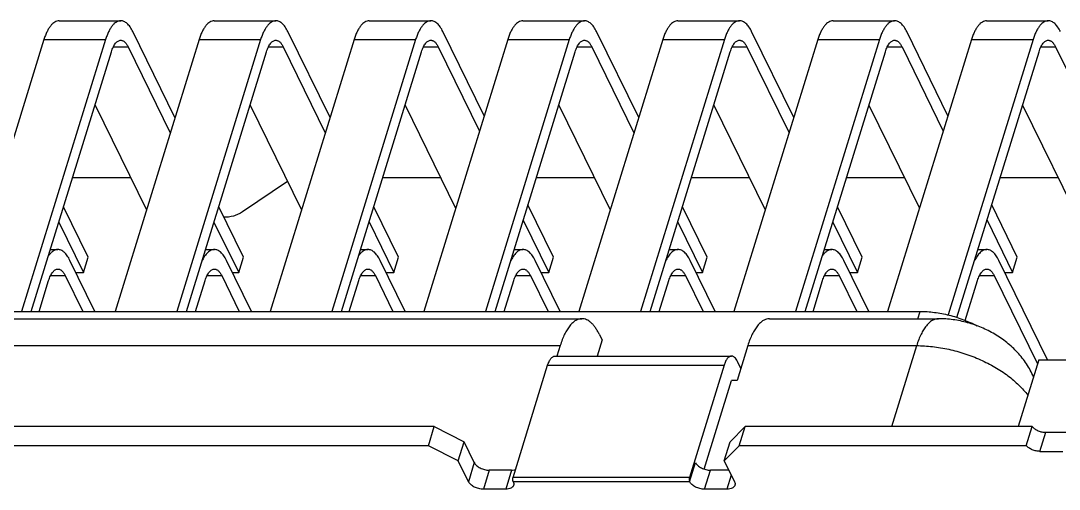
# Model space of a CAD drawing. Extents: x 0 to 420, y 0 to 297.
# Drawn here: x 293.59 to 310.67, y 220.38 to 228.07 of the extents above; entities that cross this region are included whole.
import ezdxf

# ---------------------------------------------------------------- set-up
doc = ezdxf.new("R2010")
doc.units = 0
doc.header["$LTSCALE"] = 23.1
doc.layers.get('0').update_dxf_attribs({"linetype": 'CONTINUOUS'})

msp = doc.modelspace()

# ---------------------------------------------------------------- linework, layer by layer
at = {"color": 7, "linetype": 'CONTINUOUS'}
for p, q in [((294.224, 228.073), (295.238, 228.073)), ((296.775, 228.073), (297.788, 228.073)), ((299.324, 228.073), (300.337, 228.073)), ((301.851, 228.073), (302.864, 228.073)), ((304.401, 228.073), (305.414, 228.073)), ((306.952, 228.073), (307.965, 228.073)), ((309.478, 228.073), (310.491, 228.073)), ((296.129, 226.483), (295.436, 227.895)), ((298.679, 226.484), (297.986, 227.895)), ((301.214, 226.513), (300.536, 227.895)), ((303.756, 226.483), (303.062, 227.895)), ((306.306, 226.483), (305.613, 227.895)), ((308.842, 226.513), (308.163, 227.895)), ((293.974, 227.763), (292.595, 223.299)), ((294.987, 227.763), (293.608, 223.299)), ((293.974, 227.763), (294.987, 227.763)), ((296.525, 227.763), (295.145, 223.299)), ((297.538, 227.763), (296.158, 223.299)), ((296.525, 227.763), (297.538, 227.763)), ((299.074, 227.763), (297.695, 223.299)), ((300.087, 227.763), (298.708, 223.299)), ((299.074, 227.763), (300.087, 227.763)), ((301.601, 227.763), (300.221, 223.299)), ((302.614, 227.763), (301.234, 223.299)), ((301.601, 227.763), (302.614, 227.763)), ((304.151, 227.763), (302.772, 223.299)), ((305.164, 227.763), (303.785, 223.299)), ((304.151, 227.763), (305.164, 227.763)), ((306.701, 227.763), (305.322, 223.299)), ((307.715, 227.763), (306.335, 223.299)), ((306.701, 227.763), (307.715, 227.763)), ((309.228, 227.763), (307.848, 223.299)), ((310.241, 227.763), (308.844, 223.241)), ((309.228, 227.763), (310.241, 227.763)), ((293.767, 223.299), (295.085, 227.564)), ((295.117, 227.645), (295.359, 227.645)), ((295.359, 227.645), (296.052, 226.232)), ((296.317, 223.299), (297.635, 227.564)), ((297.667, 227.645), (297.909, 227.645)), ((297.909, 227.645), (298.602, 226.233)), ((298.867, 223.299), (300.185, 227.564)), ((300.217, 227.645), (300.459, 227.645)), ((300.459, 227.645), (301.137, 226.262)), ((301.393, 223.299), (302.711, 227.564)), ((302.743, 227.645), (302.985, 227.645)), ((302.985, 227.645), (303.678, 226.232)), ((303.944, 223.299), (305.262, 227.564)), ((305.294, 227.645), (305.535, 227.645)), ((305.535, 227.645), (306.229, 226.232)), ((306.494, 223.299), (307.812, 227.564)), ((307.844, 227.645), (308.086, 227.645)), ((308.086, 227.645), (308.764, 226.262)), ((308.99, 223.199), (310.339, 227.564)), ((310.37, 227.645), (310.612, 227.645)), ((310.612, 227.645), (312.431, 223.938)), ((294.815, 226.689), (295.66, 224.965)), ((297.365, 226.689), (298.21, 224.966)), ((299.915, 226.689), (300.745, 224.995)), ((302.441, 226.689), (303.287, 224.965)), ((304.991, 226.689), (305.837, 224.965)), ((307.542, 226.689), (308.373, 224.995)), ((310.068, 226.689), (311.418, 223.938)), ((294.446, 225.497), (295.399, 225.497)), ((297.98, 225.434), (297.239, 224.935)), ((299.546, 225.497), (300.499, 225.497)), ((302.073, 225.497), (303.026, 225.497)), ((304.623, 225.497), (305.576, 225.497)), ((307.174, 225.497), (308.127, 225.497)), ((309.7, 225.497), (310.653, 225.497)), ((294.704, 224.189), (294.298, 225.017)), ((297.255, 224.189), (296.848, 225.017)), ((299.805, 224.189), (299.398, 225.018)), ((302.355, 224.189), (301.934, 225.047)), ((304.881, 224.189), (304.475, 225.017)), ((307.432, 224.189), (307.025, 225.017)), ((309.982, 224.189), (309.561, 225.047)), ((294.221, 224.766), (294.627, 223.938)), ((296.771, 224.766), (297.177, 223.938)), ((299.321, 224.768), (299.728, 223.938)), ((301.856, 224.796), (302.277, 223.938)), ((304.397, 224.766), (304.804, 223.938)), ((306.948, 224.766), (307.354, 223.938)), ((309.484, 224.796), (309.905, 223.938)), ((294.081, 224.315), (294.204, 224.315)), ((296.631, 224.315), (296.777, 224.315)), ((299.181, 224.315), (299.304, 224.315)), ((301.707, 224.315), (301.854, 224.315)), ((304.258, 224.315), (304.404, 224.315)), ((306.808, 224.315), (306.931, 224.315)), ((309.335, 224.315), (309.481, 224.315)), ((294.814, 223.299), (294.402, 224.137)), ((294.627, 223.938), (294.704, 224.189)), ((297.387, 223.299), (296.976, 224.137)), ((297.177, 223.938), (297.255, 224.189)), ((299.914, 223.299), (299.502, 224.137)), ((299.728, 223.938), (299.805, 224.189)), ((302.464, 223.299), (302.053, 224.137)), ((302.277, 223.938), (302.355, 224.189)), ((305.014, 223.299), (304.602, 224.137)), ((304.804, 223.938), (304.881, 224.189)), ((307.541, 223.299), (307.13, 224.137)), ((307.354, 223.938), (307.432, 224.189)), ((310.481, 222.503), (309.679, 224.137)), ((309.905, 223.938), (309.982, 224.189)), ((294.5, 223.938), (294.627, 223.938)), ((297.073, 223.938), (297.177, 223.938)), ((299.6, 223.938), (299.728, 223.938)), ((302.15, 223.938), (302.277, 223.938)), ((304.7, 223.938), (304.804, 223.938)), ((307.227, 223.938), (307.354, 223.938)), ((309.777, 223.938), (309.905, 223.938)), ((293.895, 223.299), (294.051, 223.806)), ((294.083, 223.886), (294.325, 223.886)), ((294.325, 223.886), (294.613, 223.299)), ((296.468, 223.299), (296.625, 223.806)), ((296.657, 223.886), (296.898, 223.886)), ((296.898, 223.886), (297.187, 223.299)), ((298.995, 223.299), (299.151, 223.806)), ((299.183, 223.886), (299.425, 223.886)), ((299.425, 223.886), (299.713, 223.299)), ((301.545, 223.299), (301.702, 223.806)), ((301.733, 223.886), (301.975, 223.886)), ((301.975, 223.886), (302.264, 223.299)), ((304.094, 223.299), (304.251, 223.806)), ((304.283, 223.886), (304.525, 223.886)), ((304.525, 223.886), (304.813, 223.299)), ((306.622, 223.299), (306.779, 223.806)), ((306.81, 223.886), (307.052, 223.886)), ((307.052, 223.886), (307.341, 223.299)), ((309.126, 223.15), (309.328, 223.806)), ((309.36, 223.886), (309.602, 223.886)), ((309.602, 223.886), (310.313, 222.436)), ((275.838, 223.299), (308.384, 223.299)), ((308.347, 223.178), (308.384, 223.299)), ((291.918, 223.178), (302.821, 223.178)), ((305.907, 223.178), (308.684, 223.178)), ((303.105, 222.925), (303.152, 222.829)), ((291.969, 222.736), (302.464, 222.736)), ((302.464, 222.736), (302.411, 222.564)), ((303.152, 222.829), (303.07, 222.564)), ((305.55, 222.736), (305.373, 222.164)), ((305.55, 222.736), (308.327, 222.736)), ((307.916, 221.405), (308.327, 222.736)), ((302.38, 222.564), (305.281, 222.564)), ((301.689, 220.572), (302.258, 222.413)), ((302.258, 222.413), (305.159, 222.413)), ((305.159, 222.413), (304.59, 220.572)), ((305.435, 222.362), (305.378, 222.477)), ((310.334, 222.503), (309.995, 221.405)), ((310.334, 222.503), (311.228, 222.503)), ((304.831, 220.709), (305.281, 222.164)), ((305.373, 222.164), (305.281, 222.164)), ((300.394, 221.405), (280.048, 221.405)), ((300.297, 221.092), (300.394, 221.405)), ((300.394, 221.405), (300.884, 221.157)), ((305.259, 221.157), (305.506, 221.405)), ((305.409, 221.092), (305.506, 221.405)), ((310.226, 221.405), (305.506, 221.405)), ((310.129, 221.092), (310.226, 221.405)), ((310.354, 220.999), (310.45, 221.312)), ((310.45, 221.312), (310.825, 221.312)), ((300.297, 221.092), (279.951, 221.092)), ((300.788, 220.843), (300.297, 221.092)), ((300.788, 220.843), (300.884, 221.157)), ((301.052, 220.815), (300.884, 221.157)), ((305.163, 220.843), (305.259, 221.157)), ((305.409, 221.092), (305.163, 220.843)), ((310.129, 221.092), (305.409, 221.092)), ((310.354, 220.999), (310.728, 220.999)), ((300.955, 220.501), (300.788, 220.843)), ((305.163, 220.843), (305.33, 220.501)), ((301.052, 220.815), (300.955, 220.501)), ((301.297, 220.69), (301.201, 220.377)), ((301.666, 220.69), (301.297, 220.69)), ((301.666, 220.69), (301.569, 220.377)), ((304.593, 220.501), (304.69, 220.815)), ((304.839, 220.377), (304.936, 220.69)), ((305.238, 220.69), (304.936, 220.69)), ((304.59, 220.572), (301.689, 220.572)), ((304.593, 220.501), (301.692, 220.501)), ((305.278, 220.607), (305.207, 220.377)), ((301.569, 220.377), (301.201, 220.377)), ((305.207, 220.377), (304.839, 220.377))]:
    msp.add_line(p, q, dxfattribs=at)
for points, knots in [([(294.224, 228.073), (294.212, 228.073), (294.187, 228.069), (294.151, 228.053), (294.116, 228.026), (294.083, 227.99), (294.052, 227.945), (294.023, 227.892), (293.997, 227.83), (293.981, 227.786), (293.974, 227.763)], [0, 0, 0, 0, 0.085851, 0.177422, 0.279223, 0.394139, 0.523634, 0.668109, 0.8272, 1, 1, 1, 1]), ([(295.238, 228.073), (295.225, 228.073), (295.2, 228.069), (295.164, 228.053), (295.13, 228.026), (295.096, 227.99), (295.065, 227.945), (295.036, 227.892), (295.01, 227.83), (294.995, 227.786), (294.987, 227.763)], [0, 0, 0, 0, 0.085851, 0.177422, 0.279223, 0.394139, 0.523634, 0.668109, 0.8272, 1, 1, 1, 1]), ([(295.436, 227.895), (295.423, 227.922), (295.402, 227.959), (295.369, 228.002), (295.344, 228.027), (295.318, 228.047), (295.292, 228.062), (295.265, 228.071), (295.247, 228.073), (295.238, 228.073)], [0, 0, 0, 0, 0.315262, 0.45425, 0.581235, 0.697234, 0.803937, 0.903796, 1, 1, 1, 1]), ([(296.775, 228.073), (296.763, 228.073), (296.738, 228.069), (296.702, 228.053), (296.667, 228.026), (296.634, 227.99), (296.603, 227.945), (296.574, 227.892), (296.547, 227.83), (296.532, 227.786), (296.525, 227.763)], [0, 0, 0, 0, 0.085851, 0.177422, 0.279223, 0.394139, 0.523634, 0.668109, 0.8272, 1, 1, 1, 1]), ([(297.788, 228.073), (297.776, 228.073), (297.751, 228.069), (297.715, 228.053), (297.68, 228.026), (297.647, 227.99), (297.616, 227.945), (297.587, 227.892), (297.56, 227.83), (297.545, 227.786), (297.538, 227.763)], [0, 0, 0, 0, 0.085851, 0.177422, 0.279223, 0.394139, 0.523634, 0.668109, 0.8272, 1, 1, 1, 1]), ([(297.986, 227.895), (297.974, 227.922), (297.952, 227.959), (297.919, 228.002), (297.894, 228.027), (297.869, 228.047), (297.842, 228.062), (297.815, 228.071), (297.797, 228.073), (297.788, 228.073)], [0, 0, 0, 0, 0.315262, 0.45425, 0.581235, 0.697234, 0.803937, 0.903796, 1, 1, 1, 1]), ([(299.324, 228.073), (299.312, 228.073), (299.287, 228.069), (299.251, 228.053), (299.216, 228.026), (299.183, 227.99), (299.152, 227.945), (299.123, 227.892), (299.097, 227.83), (299.081, 227.786), (299.074, 227.763)], [0, 0, 0, 0, 0.085851, 0.177422, 0.279223, 0.394139, 0.523634, 0.668109, 0.8272, 1, 1, 1, 1]), ([(300.337, 228.073), (300.325, 228.073), (300.3, 228.069), (300.264, 228.053), (300.229, 228.026), (300.196, 227.99), (300.165, 227.945), (300.136, 227.892), (300.11, 227.83), (300.095, 227.786), (300.087, 227.763)], [0, 0, 0, 0, 0.085851, 0.177422, 0.279223, 0.394139, 0.523634, 0.668109, 0.8272, 1, 1, 1, 1]), ([(300.536, 227.895), (300.523, 227.922), (300.502, 227.959), (300.469, 228.002), (300.444, 228.027), (300.418, 228.047), (300.392, 228.062), (300.365, 228.071), (300.346, 228.073), (300.337, 228.073)], [0, 0, 0, 0, 0.315262, 0.45425, 0.581235, 0.697234, 0.803937, 0.903796, 1, 1, 1, 1]), ([(301.851, 228.073), (301.839, 228.073), (301.814, 228.069), (301.777, 228.053), (301.743, 228.026), (301.71, 227.99), (301.678, 227.945), (301.649, 227.892), (301.623, 227.83), (301.608, 227.786), (301.601, 227.763)], [0, 0, 0, 0, 0.085851, 0.177422, 0.279223, 0.394139, 0.523634, 0.668109, 0.8272, 1, 1, 1, 1]), ([(302.864, 228.073), (302.852, 228.073), (302.827, 228.069), (302.791, 228.053), (302.756, 228.026), (302.723, 227.99), (302.692, 227.945), (302.663, 227.892), (302.636, 227.83), (302.621, 227.786), (302.614, 227.763)], [0, 0, 0, 0, 0.085851, 0.177422, 0.279223, 0.394139, 0.523634, 0.668109, 0.8272, 1, 1, 1, 1]), ([(303.062, 227.895), (303.049, 227.922), (303.028, 227.959), (302.995, 228.002), (302.97, 228.027), (302.945, 228.047), (302.918, 228.062), (302.891, 228.071), (302.873, 228.073), (302.864, 228.073)], [0, 0, 0, 0, 0.315262, 0.45425, 0.581235, 0.697234, 0.803937, 0.903796, 1, 1, 1, 1]), ([(304.401, 228.073), (304.389, 228.073), (304.364, 228.069), (304.328, 228.053), (304.293, 228.026), (304.26, 227.99), (304.229, 227.945), (304.2, 227.892), (304.173, 227.83), (304.158, 227.786), (304.151, 227.763)], [0, 0, 0, 0, 0.085851, 0.177422, 0.279223, 0.394139, 0.523634, 0.668109, 0.8272, 1, 1, 1, 1]), ([(305.414, 228.073), (305.402, 228.073), (305.377, 228.069), (305.341, 228.053), (305.306, 228.026), (305.273, 227.99), (305.242, 227.945), (305.213, 227.892), (305.187, 227.83), (305.171, 227.786), (305.164, 227.763)], [0, 0, 0, 0, 0.085851, 0.177422, 0.279223, 0.394139, 0.523634, 0.668109, 0.8272, 1, 1, 1, 1]), ([(305.613, 227.895), (305.6, 227.922), (305.579, 227.959), (305.546, 228.002), (305.521, 228.027), (305.495, 228.047), (305.469, 228.062), (305.442, 228.071), (305.423, 228.073), (305.414, 228.073)], [0, 0, 0, 0, 0.315262, 0.45425, 0.581235, 0.697234, 0.803937, 0.903796, 1, 1, 1, 1]), ([(306.952, 228.073), (306.94, 228.073), (306.914, 228.069), (306.878, 228.053), (306.844, 228.026), (306.811, 227.99), (306.779, 227.945), (306.75, 227.892), (306.724, 227.83), (306.709, 227.786), (306.701, 227.763)], [0, 0, 0, 0, 0.085851, 0.177422, 0.279223, 0.394139, 0.523634, 0.668109, 0.8272, 1, 1, 1, 1]), ([(307.965, 228.073), (307.953, 228.073), (307.928, 228.069), (307.891, 228.053), (307.857, 228.026), (307.824, 227.99), (307.792, 227.945), (307.763, 227.892), (307.737, 227.83), (307.722, 227.786), (307.715, 227.763)], [0, 0, 0, 0, 0.085851, 0.177422, 0.279223, 0.394139, 0.523634, 0.668109, 0.8272, 1, 1, 1, 1]), ([(308.163, 227.895), (308.15, 227.922), (308.129, 227.959), (308.096, 228.002), (308.071, 228.027), (308.045, 228.047), (308.019, 228.062), (307.992, 228.071), (307.974, 228.073), (307.965, 228.073)], [0, 0, 0, 0, 0.315262, 0.45425, 0.581235, 0.697234, 0.803937, 0.903796, 1, 1, 1, 1]), ([(309.478, 228.073), (309.466, 228.073), (309.441, 228.069), (309.405, 228.053), (309.37, 228.026), (309.337, 227.99), (309.306, 227.945), (309.277, 227.892), (309.25, 227.83), (309.235, 227.786), (309.228, 227.763)], [0, 0, 0, 0, 0.085851, 0.177422, 0.279223, 0.394139, 0.523634, 0.668109, 0.8272, 1, 1, 1, 1]), ([(310.491, 228.073), (310.479, 228.073), (310.454, 228.069), (310.418, 228.053), (310.383, 228.026), (310.35, 227.99), (310.319, 227.945), (310.29, 227.892), (310.263, 227.83), (310.248, 227.786), (310.241, 227.763)], [0, 0, 0, 0, 0.085851, 0.177422, 0.279223, 0.394139, 0.523634, 0.668109, 0.8272, 1, 1, 1, 1]), ([(310.69, 227.895), (310.677, 227.922), (310.656, 227.959), (310.623, 228.002), (310.598, 228.027), (310.572, 228.047), (310.546, 228.062), (310.519, 228.071), (310.5, 228.073), (310.491, 228.073)], [0, 0, 0, 0, 0.315262, 0.45425, 0.581235, 0.697234, 0.803937, 0.903796, 1, 1, 1, 1]), ([(295.085, 227.564), (295.093, 227.591), (295.108, 227.629), (295.132, 227.675), (295.152, 227.703), (295.172, 227.725), (295.193, 227.741), (295.215, 227.751), (295.23, 227.753), (295.238, 227.753)], [0, 0, 0, 0, 0.331731, 0.476241, 0.605766, 0.72071, 0.822536, 0.914128, 1, 1, 1, 1]), ([(295.238, 227.753), (295.243, 227.753), (295.254, 227.752), (295.271, 227.746), (295.287, 227.737), (295.309, 227.72), (295.334, 227.689), (295.351, 227.661), (295.359, 227.645)], [0, 0, 0, 0, 0.096244, 0.196145, 0.302891, 0.418938, 0.684605, 1, 1, 1, 1]), ([(297.635, 227.564), (297.644, 227.591), (297.658, 227.629), (297.683, 227.675), (297.702, 227.703), (297.722, 227.725), (297.743, 227.741), (297.765, 227.751), (297.781, 227.753), (297.788, 227.753)], [0, 0, 0, 0, 0.331731, 0.476241, 0.605766, 0.72071, 0.822536, 0.914128, 1, 1, 1, 1]), ([(297.788, 227.753), (297.793, 227.753), (297.805, 227.752), (297.821, 227.746), (297.837, 227.737), (297.859, 227.72), (297.885, 227.689), (297.901, 227.661), (297.909, 227.645)], [0, 0, 0, 0, 0.096244, 0.196145, 0.302891, 0.418938, 0.684605, 1, 1, 1, 1]), ([(300.185, 227.564), (300.193, 227.591), (300.208, 227.629), (300.232, 227.675), (300.251, 227.703), (300.272, 227.725), (300.293, 227.741), (300.315, 227.751), (300.33, 227.753), (300.337, 227.753)], [0, 0, 0, 0, 0.331731, 0.476241, 0.605766, 0.72071, 0.822536, 0.914128, 1, 1, 1, 1]), ([(300.337, 227.753), (300.343, 227.753), (300.354, 227.752), (300.371, 227.746), (300.387, 227.737), (300.409, 227.72), (300.434, 227.689), (300.451, 227.661), (300.459, 227.645)], [0, 0, 0, 0, 0.096244, 0.196145, 0.302891, 0.418938, 0.684605, 1, 1, 1, 1]), ([(302.711, 227.564), (302.72, 227.591), (302.734, 227.629), (302.759, 227.675), (302.778, 227.703), (302.798, 227.725), (302.819, 227.741), (302.841, 227.751), (302.857, 227.753), (302.864, 227.753)], [0, 0, 0, 0, 0.331731, 0.476241, 0.605766, 0.72071, 0.822536, 0.914128, 1, 1, 1, 1]), ([(302.864, 227.753), (302.869, 227.753), (302.881, 227.752), (302.897, 227.746), (302.913, 227.737), (302.935, 227.72), (302.961, 227.689), (302.977, 227.661), (302.985, 227.645)], [0, 0, 0, 0, 0.096244, 0.196145, 0.302891, 0.418938, 0.684605, 1, 1, 1, 1]), ([(305.262, 227.564), (305.27, 227.591), (305.285, 227.629), (305.309, 227.675), (305.328, 227.703), (305.348, 227.725), (305.37, 227.741), (305.392, 227.751), (305.407, 227.753), (305.414, 227.753)], [0, 0, 0, 0, 0.331731, 0.476241, 0.605766, 0.72071, 0.822536, 0.914128, 1, 1, 1, 1]), ([(305.414, 227.753), (305.42, 227.753), (305.431, 227.752), (305.447, 227.746), (305.464, 227.737), (305.485, 227.72), (305.511, 227.689), (305.528, 227.661), (305.535, 227.645)], [0, 0, 0, 0, 0.096244, 0.196145, 0.302891, 0.418938, 0.684605, 1, 1, 1, 1]), ([(307.812, 227.564), (307.821, 227.591), (307.835, 227.629), (307.86, 227.675), (307.879, 227.703), (307.899, 227.725), (307.92, 227.741), (307.942, 227.751), (307.957, 227.753), (307.965, 227.753)], [0, 0, 0, 0, 0.331731, 0.476241, 0.605766, 0.72071, 0.822536, 0.914128, 1, 1, 1, 1]), ([(307.965, 227.753), (307.97, 227.753), (307.981, 227.752), (307.998, 227.746), (308.014, 227.737), (308.036, 227.72), (308.062, 227.689), (308.078, 227.661), (308.086, 227.645)], [0, 0, 0, 0, 0.096244, 0.196145, 0.302891, 0.418938, 0.684605, 1, 1, 1, 1]), ([(310.339, 227.564), (310.347, 227.591), (310.361, 227.629), (310.386, 227.675), (310.405, 227.703), (310.425, 227.725), (310.447, 227.741), (310.469, 227.751), (310.484, 227.753), (310.491, 227.753)], [0, 0, 0, 0, 0.331731, 0.476241, 0.605766, 0.72071, 0.822536, 0.914128, 1, 1, 1, 1]), ([(310.491, 227.753), (310.497, 227.753), (310.508, 227.752), (310.524, 227.746), (310.54, 227.737), (310.562, 227.72), (310.588, 227.689), (310.604, 227.661), (310.612, 227.645)], [0, 0, 0, 0, 0.096244, 0.196145, 0.302891, 0.418938, 0.684605, 1, 1, 1, 1]), ([(297.239, 224.935), (297.217, 224.92), (297.168, 224.892), (297.067, 224.854), (296.986, 224.842), (296.933, 224.844)], [0, 0, 0, 0, 0.256186, 0.511863, 1, 1, 1, 1]), ([(294.204, 224.315), (294.19, 224.315), (294.162, 224.31), (294.121, 224.289), (294.083, 224.256), (294.06, 224.228), (294.049, 224.212)], [0, 0, 0, 0, 0.211866, 0.441342, 0.701549, 1, 1, 1, 1]), ([(294.402, 224.137), (294.389, 224.163), (294.368, 224.201), (294.335, 224.243), (294.31, 224.269), (294.285, 224.289), (294.258, 224.304), (294.231, 224.313), (294.213, 224.315), (294.204, 224.315)], [0, 0, 0, 0, 0.315262, 0.45425, 0.581235, 0.697234, 0.803937, 0.903796, 1, 1, 1, 1]), ([(296.777, 224.315), (296.768, 224.315), (296.749, 224.313), (296.721, 224.303), (296.693, 224.287), (296.667, 224.265), (296.641, 224.237), (296.606, 224.191), (296.585, 224.151), (296.572, 224.122)], [0, 0, 0, 0, 0.094791, 0.193485, 0.299444, 0.415207, 0.542468, 0.6822, 1, 1, 1, 1]), ([(296.976, 224.137), (296.963, 224.163), (296.942, 224.201), (296.909, 224.243), (296.884, 224.269), (296.858, 224.289), (296.832, 224.304), (296.805, 224.313), (296.786, 224.315), (296.777, 224.315)], [0, 0, 0, 0, 0.315262, 0.45425, 0.581235, 0.697234, 0.803937, 0.903796, 1, 1, 1, 1]), ([(299.304, 224.315), (299.29, 224.315), (299.262, 224.31), (299.221, 224.289), (299.182, 224.256), (299.16, 224.228), (299.149, 224.212)], [0, 0, 0, 0, 0.211866, 0.441342, 0.701549, 1, 1, 1, 1]), ([(299.502, 224.137), (299.489, 224.163), (299.468, 224.201), (299.435, 224.243), (299.41, 224.269), (299.384, 224.289), (299.358, 224.304), (299.331, 224.313), (299.313, 224.315), (299.304, 224.315)], [0, 0, 0, 0, 0.315262, 0.45425, 0.581235, 0.697234, 0.803937, 0.903796, 1, 1, 1, 1]), ([(301.854, 224.315), (301.845, 224.315), (301.825, 224.313), (301.797, 224.303), (301.769, 224.286), (301.742, 224.264), (301.716, 224.235), (301.681, 224.187), (301.659, 224.146), (301.646, 224.117)], [0, 0, 0, 0, 0.094309, 0.192607, 0.298317, 0.414006, 0.541367, 0.681353, 1, 1, 1, 1]), ([(302.053, 224.137), (302.04, 224.163), (302.019, 224.201), (301.985, 224.243), (301.961, 224.269), (301.935, 224.289), (301.908, 224.304), (301.881, 224.313), (301.863, 224.315), (301.854, 224.315)], [0, 0, 0, 0, 0.315262, 0.45425, 0.581235, 0.697234, 0.803937, 0.903796, 1, 1, 1, 1]), ([(304.404, 224.315), (304.394, 224.315), (304.375, 224.313), (304.347, 224.303), (304.32, 224.287), (304.293, 224.265), (304.267, 224.237), (304.233, 224.191), (304.211, 224.151), (304.198, 224.122)], [0, 0, 0, 0, 0.094791, 0.193485, 0.299444, 0.415207, 0.542468, 0.6822, 1, 1, 1, 1]), ([(304.602, 224.137), (304.589, 224.163), (304.568, 224.201), (304.535, 224.243), (304.51, 224.269), (304.484, 224.289), (304.458, 224.304), (304.431, 224.313), (304.413, 224.315), (304.404, 224.315)], [0, 0, 0, 0, 0.315262, 0.45425, 0.581235, 0.697234, 0.803937, 0.903796, 1, 1, 1, 1]), ([(306.931, 224.315), (306.917, 224.315), (306.889, 224.31), (306.848, 224.289), (306.81, 224.256), (306.787, 224.228), (306.776, 224.212)], [0, 0, 0, 0, 0.211866, 0.441342, 0.701549, 1, 1, 1, 1]), ([(307.13, 224.137), (307.117, 224.163), (307.096, 224.201), (307.062, 224.243), (307.037, 224.269), (307.012, 224.289), (306.985, 224.304), (306.958, 224.313), (306.94, 224.315), (306.931, 224.315)], [0, 0, 0, 0, 0.315262, 0.45425, 0.581235, 0.697234, 0.803937, 0.903796, 1, 1, 1, 1]), ([(309.481, 224.315), (309.471, 224.315), (309.452, 224.313), (309.424, 224.303), (309.396, 224.287), (309.37, 224.265), (309.344, 224.237), (309.31, 224.191), (309.288, 224.151), (309.275, 224.122)], [0, 0, 0, 0, 0.094791, 0.193485, 0.299444, 0.415207, 0.542468, 0.6822, 1, 1, 1, 1]), ([(309.679, 224.137), (309.666, 224.163), (309.645, 224.201), (309.612, 224.243), (309.587, 224.269), (309.561, 224.289), (309.535, 224.304), (309.508, 224.313), (309.49, 224.315), (309.481, 224.315)], [0, 0, 0, 0, 0.315262, 0.45425, 0.581235, 0.697234, 0.803937, 0.903796, 1, 1, 1, 1]), ([(294.051, 223.806), (294.06, 223.833), (294.074, 223.871), (294.099, 223.917), (294.118, 223.944), (294.138, 223.966), (294.159, 223.983), (294.181, 223.992), (294.196, 223.995), (294.204, 223.995)], [0, 0, 0, 0, 0.331731, 0.476241, 0.605766, 0.72071, 0.822536, 0.914128, 1, 1, 1, 1]), ([(294.204, 223.995), (294.209, 223.995), (294.22, 223.994), (294.237, 223.988), (294.253, 223.979), (294.275, 223.962), (294.301, 223.931), (294.317, 223.903), (294.325, 223.886)], [0, 0, 0, 0, 0.096244, 0.196145, 0.302891, 0.418938, 0.684605, 1, 1, 1, 1]), ([(296.625, 223.806), (296.633, 223.833), (296.648, 223.871), (296.672, 223.917), (296.691, 223.944), (296.711, 223.966), (296.733, 223.983), (296.755, 223.992), (296.77, 223.995), (296.777, 223.995)], [0, 0, 0, 0, 0.331731, 0.476241, 0.605766, 0.72071, 0.822536, 0.914128, 1, 1, 1, 1]), ([(296.777, 223.995), (296.783, 223.995), (296.794, 223.994), (296.81, 223.988), (296.826, 223.979), (296.848, 223.962), (296.874, 223.931), (296.89, 223.903), (296.898, 223.886)], [0, 0, 0, 0, 0.096244, 0.196145, 0.302891, 0.418938, 0.684605, 1, 1, 1, 1]), ([(299.151, 223.806), (299.16, 223.833), (299.174, 223.871), (299.199, 223.917), (299.218, 223.944), (299.238, 223.966), (299.259, 223.983), (299.281, 223.992), (299.296, 223.995), (299.304, 223.995)], [0, 0, 0, 0, 0.331731, 0.476241, 0.605766, 0.72071, 0.822536, 0.914128, 1, 1, 1, 1]), ([(299.304, 223.995), (299.309, 223.995), (299.32, 223.994), (299.337, 223.988), (299.353, 223.979), (299.375, 223.962), (299.401, 223.931), (299.417, 223.903), (299.425, 223.886)], [0, 0, 0, 0, 0.096244, 0.196145, 0.302891, 0.418938, 0.684605, 1, 1, 1, 1]), ([(301.702, 223.806), (301.71, 223.833), (301.724, 223.871), (301.749, 223.917), (301.768, 223.944), (301.788, 223.966), (301.809, 223.983), (301.832, 223.992), (301.847, 223.995), (301.854, 223.995)], [0, 0, 0, 0, 0.331731, 0.476241, 0.605766, 0.72071, 0.822536, 0.914128, 1, 1, 1, 1]), ([(301.854, 223.995), (301.86, 223.995), (301.871, 223.994), (301.887, 223.988), (301.903, 223.979), (301.925, 223.962), (301.951, 223.931), (301.967, 223.903), (301.975, 223.886)], [0, 0, 0, 0, 0.096244, 0.196145, 0.302891, 0.418938, 0.684605, 1, 1, 1, 1]), ([(304.251, 223.806), (304.26, 223.833), (304.274, 223.871), (304.299, 223.917), (304.318, 223.944), (304.338, 223.966), (304.359, 223.983), (304.381, 223.992), (304.396, 223.995), (304.404, 223.995)], [0, 0, 0, 0, 0.331731, 0.476241, 0.605766, 0.72071, 0.822536, 0.914128, 1, 1, 1, 1]), ([(304.404, 223.995), (304.409, 223.995), (304.42, 223.994), (304.437, 223.988), (304.453, 223.979), (304.475, 223.962), (304.5, 223.931), (304.517, 223.903), (304.525, 223.886)], [0, 0, 0, 0, 0.096244, 0.196145, 0.302891, 0.418938, 0.684605, 1, 1, 1, 1]), ([(306.779, 223.806), (306.787, 223.833), (306.801, 223.871), (306.826, 223.917), (306.845, 223.944), (306.865, 223.966), (306.886, 223.983), (306.908, 223.992), (306.924, 223.995), (306.931, 223.995)], [0, 0, 0, 0, 0.331731, 0.476241, 0.605766, 0.72071, 0.822536, 0.914128, 1, 1, 1, 1]), ([(306.931, 223.995), (306.937, 223.995), (306.948, 223.994), (306.964, 223.988), (306.98, 223.979), (307.002, 223.962), (307.028, 223.931), (307.044, 223.903), (307.052, 223.886)], [0, 0, 0, 0, 0.096244, 0.196145, 0.302891, 0.418938, 0.684605, 1, 1, 1, 1]), ([(309.328, 223.806), (309.336, 223.833), (309.351, 223.871), (309.375, 223.917), (309.395, 223.944), (309.415, 223.966), (309.436, 223.983), (309.458, 223.992), (309.473, 223.995), (309.481, 223.995)], [0, 0, 0, 0, 0.331731, 0.476241, 0.605766, 0.72071, 0.822536, 0.914128, 1, 1, 1, 1]), ([(309.481, 223.995), (309.486, 223.995), (309.497, 223.994), (309.514, 223.988), (309.53, 223.979), (309.552, 223.962), (309.577, 223.931), (309.594, 223.903), (309.602, 223.886)], [0, 0, 0, 0, 0.096244, 0.196145, 0.302891, 0.418938, 0.684605, 1, 1, 1, 1]), ([(308.384, 223.299), (308.462, 223.299), (308.623, 223.287), (308.862, 223.241), (309.097, 223.167), (309.247, 223.1), (309.32, 223.062)], [0, 0, 0, 0, 0.242038, 0.493896, 0.748871, 1, 1, 1, 1]), ([(302.821, 223.178), (302.804, 223.178), (302.768, 223.173), (302.717, 223.15), (302.667, 223.112), (302.62, 223.061), (302.576, 222.996), (302.534, 222.92), (302.496, 222.832), (302.475, 222.769), (302.464, 222.736)], [0, 0, 0, 0, 0.085851, 0.177422, 0.279224, 0.394141, 0.523635, 0.668109, 0.827201, 1, 1, 1, 1]), ([(303.105, 222.925), (303.095, 222.945), (303.075, 222.982), (303.043, 223.033), (303.009, 223.077), (302.973, 223.113), (302.936, 223.142), (302.899, 223.163), (302.86, 223.176), (302.834, 223.178), (302.821, 223.178)], [0, 0, 0, 0, 0.163991, 0.315432, 0.454388, 0.58134, 0.69731, 0.803985, 0.90382, 1, 1, 1, 1]), ([(305.907, 223.178), (305.89, 223.178), (305.854, 223.173), (305.802, 223.15), (305.753, 223.112), (305.706, 223.061), (305.661, 222.996), (305.62, 222.92), (305.582, 222.832), (305.56, 222.769), (305.55, 222.736)], [0, 0, 0, 0, 0.085851, 0.177422, 0.279224, 0.394141, 0.523635, 0.668109, 0.827201, 1, 1, 1, 1]), ([(308.684, 223.178), (308.667, 223.178), (308.631, 223.173), (308.579, 223.15), (308.53, 223.112), (308.483, 223.061), (308.438, 222.996), (308.397, 222.92), (308.359, 222.832), (308.337, 222.769), (308.327, 222.736)], [0, 0, 0, 0, 0.085851, 0.177422, 0.279224, 0.394141, 0.523635, 0.668109, 0.827201, 1, 1, 1, 1]), ([(310.249, 222.224), (310.216, 222.297), (310.139, 222.438), (309.99, 222.627), (309.813, 222.791), (309.613, 222.929), (309.396, 223.038), (309.165, 223.118), (308.927, 223.167), (308.765, 223.178), (308.684, 223.178)], [0, 0, 0, 0, 0.124105, 0.24817, 0.372476, 0.497353, 0.622922, 0.748905, 0.874751, 1, 1, 1, 1]), ([(308.327, 222.736), (308.414, 222.736), (308.591, 222.725), (308.857, 222.68), (309.121, 222.608), (309.376, 222.509), (309.613, 222.389), (309.826, 222.249), (310.008, 222.094), (310.111, 221.979), (310.154, 221.92)], [0, 0, 0, 0, 0.126298, 0.257446, 0.390835, 0.523714, 0.653364, 0.777271, 0.893317, 1, 1, 1, 1]), ([(302.258, 222.413), (302.265, 222.434), (302.276, 222.465), (302.296, 222.502), (302.311, 222.524), (302.327, 222.541), (302.344, 222.554), (302.362, 222.562), (302.374, 222.564), (302.38, 222.564)], [0, 0, 0, 0, 0.331731, 0.476241, 0.605766, 0.72071, 0.822536, 0.914128, 1, 1, 1, 1]), ([(305.281, 222.564), (305.275, 222.564), (305.263, 222.562), (305.245, 222.554), (305.228, 222.541), (305.212, 222.524), (305.197, 222.502), (305.177, 222.465), (305.166, 222.434), (305.159, 222.413)], [0, 0, 0, 0, 0.085872, 0.177464, 0.27929, 0.394234, 0.523759, 0.668269, 1, 1, 1, 1]), ([(305.378, 222.477), (305.372, 222.49), (305.359, 222.513), (305.335, 222.541), (305.313, 222.557), (305.295, 222.563), (305.286, 222.564), (305.281, 222.564)], [0, 0, 0, 0, 0.31562, 0.581475, 0.803716, 0.903688, 1, 1, 1, 1]), ([(310.226, 221.405), (310.239, 221.391), (310.27, 221.365), (310.325, 221.336), (310.386, 221.317), (310.429, 221.312), (310.45, 221.312)], [0, 0, 0, 0, 0.228046, 0.482251, 0.745867, 1, 1, 1, 1]), ([(310.354, 220.999), (310.332, 220.999), (310.289, 221.004), (310.228, 221.023), (310.173, 221.052), (310.142, 221.078), (310.129, 221.092)], [0, 0, 0, 0, 0.254133, 0.517749, 0.771954, 1, 1, 1, 1]), ([(301.052, 220.815), (301.056, 220.806), (301.068, 220.789), (301.09, 220.766), (301.117, 220.745), (301.161, 220.719), (301.221, 220.697), (301.272, 220.69), (301.297, 220.69)], [0, 0, 0, 0, 0.10035, 0.212071, 0.33408, 0.464144, 0.735687, 1, 1, 1, 1]), ([(301.666, 220.69), (301.671, 220.69), (301.692, 220.691), (301.714, 220.694), (301.728, 220.699)], [0, 0, 0, 0, 0.265399, 1, 1, 1, 1]), ([(304.69, 220.815), (304.695, 220.806), (304.706, 220.789), (304.728, 220.766), (304.755, 220.745), (304.799, 220.719), (304.859, 220.697), (304.91, 220.69), (304.936, 220.69)], [0, 0, 0, 0, 0.10035, 0.212071, 0.33408, 0.464144, 0.735687, 1, 1, 1, 1]), ([(301.201, 220.377), (301.175, 220.377), (301.124, 220.384), (301.064, 220.406), (301.02, 220.431), (300.993, 220.453), (300.971, 220.476), (300.96, 220.493), (300.955, 220.501)], [0, 0, 0, 0, 0.264313, 0.535856, 0.66592, 0.787929, 0.89965, 1, 1, 1, 1]), ([(301.692, 220.501), (301.69, 220.506), (301.687, 220.517), (301.684, 220.535), (301.685, 220.554), (301.687, 220.566), (301.689, 220.572)], [0, 0, 0, 0, 0.218999, 0.480661, 0.752605, 1, 1, 1, 1]), ([(301.692, 220.501), (301.697, 220.492), (301.702, 220.477), (301.702, 220.456), (301.7, 220.447), (301.699, 220.442)], [0, 0, 0, 0, 0.524625, 0.76586, 1, 1, 1, 1]), ([(304.59, 220.572), (304.589, 220.566), (304.586, 220.554), (304.586, 220.535), (304.588, 220.517), (304.591, 220.506), (304.593, 220.501)], [0, 0, 0, 0, 0.247395, 0.519339, 0.781001, 1, 1, 1, 1]), ([(304.839, 220.377), (304.813, 220.377), (304.762, 220.384), (304.702, 220.406), (304.659, 220.431), (304.631, 220.453), (304.609, 220.476), (304.598, 220.493), (304.593, 220.501)], [0, 0, 0, 0, 0.264313, 0.535856, 0.66592, 0.787929, 0.89965, 1, 1, 1, 1]), ([(305.33, 220.501), (305.335, 220.492), (305.34, 220.477), (305.34, 220.456), (305.339, 220.447), (305.337, 220.442)], [0, 0, 0, 0, 0.524625, 0.76586, 1, 1, 1, 1]), ([(301.699, 220.442), (301.697, 220.437), (301.693, 220.428), (301.683, 220.415), (301.67, 220.404), (301.648, 220.39), (301.614, 220.38), (301.585, 220.377), (301.569, 220.377)], [0, 0, 0, 0, 0.099766, 0.20308, 0.312912, 0.431322, 0.696864, 1, 1, 1, 1]), ([(305.337, 220.442), (305.336, 220.437), (305.331, 220.428), (305.322, 220.415), (305.309, 220.404), (305.287, 220.39), (305.252, 220.38), (305.223, 220.377), (305.207, 220.377)], [0, 0, 0, 0, 0.099766, 0.20308, 0.312912, 0.431322, 0.696864, 1, 1, 1, 1])]:
    msp.add_open_spline(points, degree=3, knots=knots, dxfattribs=at)

doc.saveas('drawing.dxf')
